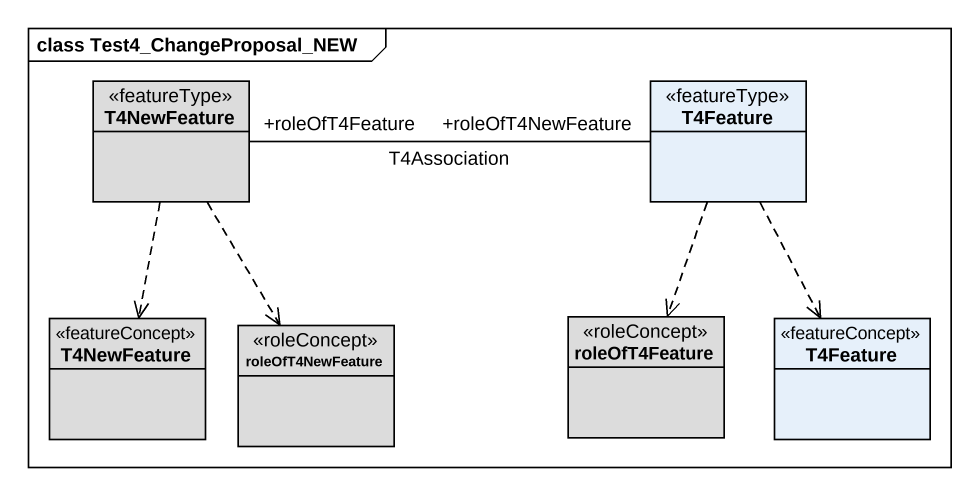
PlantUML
@startuml
mainframe class Test4_ChangeProposal_NEW
hide circle
hide empty members
class T4NewFeature <<featureType>> #DCDCDC
class T4Feature <<featureType>>
class "T4NewFeature" as T4NewFeature_2 <<featureConcept>> #DCDCDC
class roleOfT4NewFeature <<roleConcept>> #DCDCDC
class roleOfT4Feature <<roleConcept>> #DCDCDC
class "T4Feature" as T4Feature_2 <<featureConcept>>
T4NewFeature "+roleOfT4Feature" -right- "+roleOfT4NewFeature" T4Feature : T4Association
T4NewFeature ..> T4NewFeature_2
T4NewFeature ..> roleOfT4NewFeature
T4Feature ..> roleOfT4Feature
T4Feature ..> T4Feature_2
@enduml
